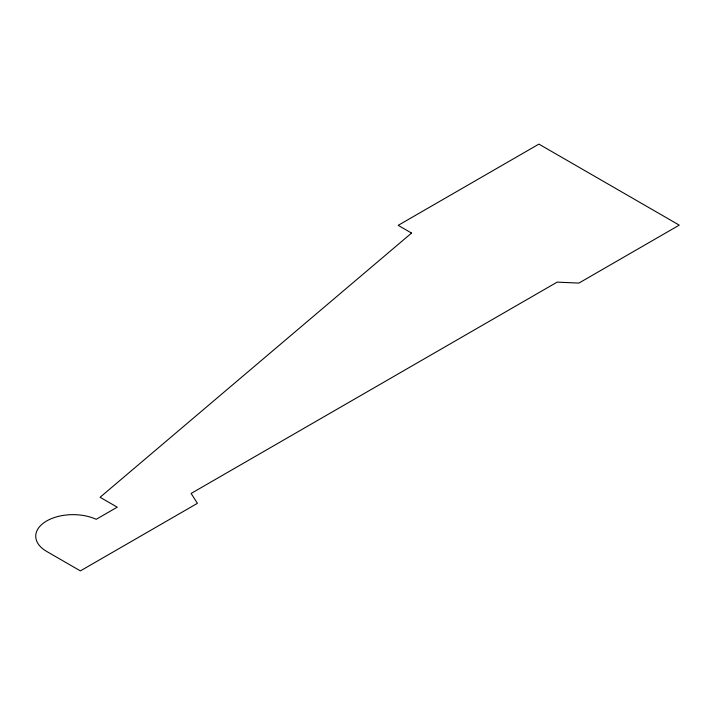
<?xml version="1.0" encoding="UTF-8"?>
<svg xmlns="http://www.w3.org/2000/svg" width="715" height="715" viewBox="0 0 715 715"><rect width="100%" height="100%" fill="white"/><g stroke="black" fill="none" stroke-linecap="round" stroke-linejoin="round"><path stroke-width="1.07" d="M411.554 233.072L100.082 497.274L117.233 507.176L96.221 519.304A37.314 21.539 0 0 0 45.224 521.843A37.314 21.539 0 0 0 46.591 551.381L80.384 570.892L197.42 503.324L191.128 493.448L557.146 282.13L578.882 283.086L679.25 225.136L538.904 144.108L398.183 225.35L411.554 233.072"/></g></svg>
